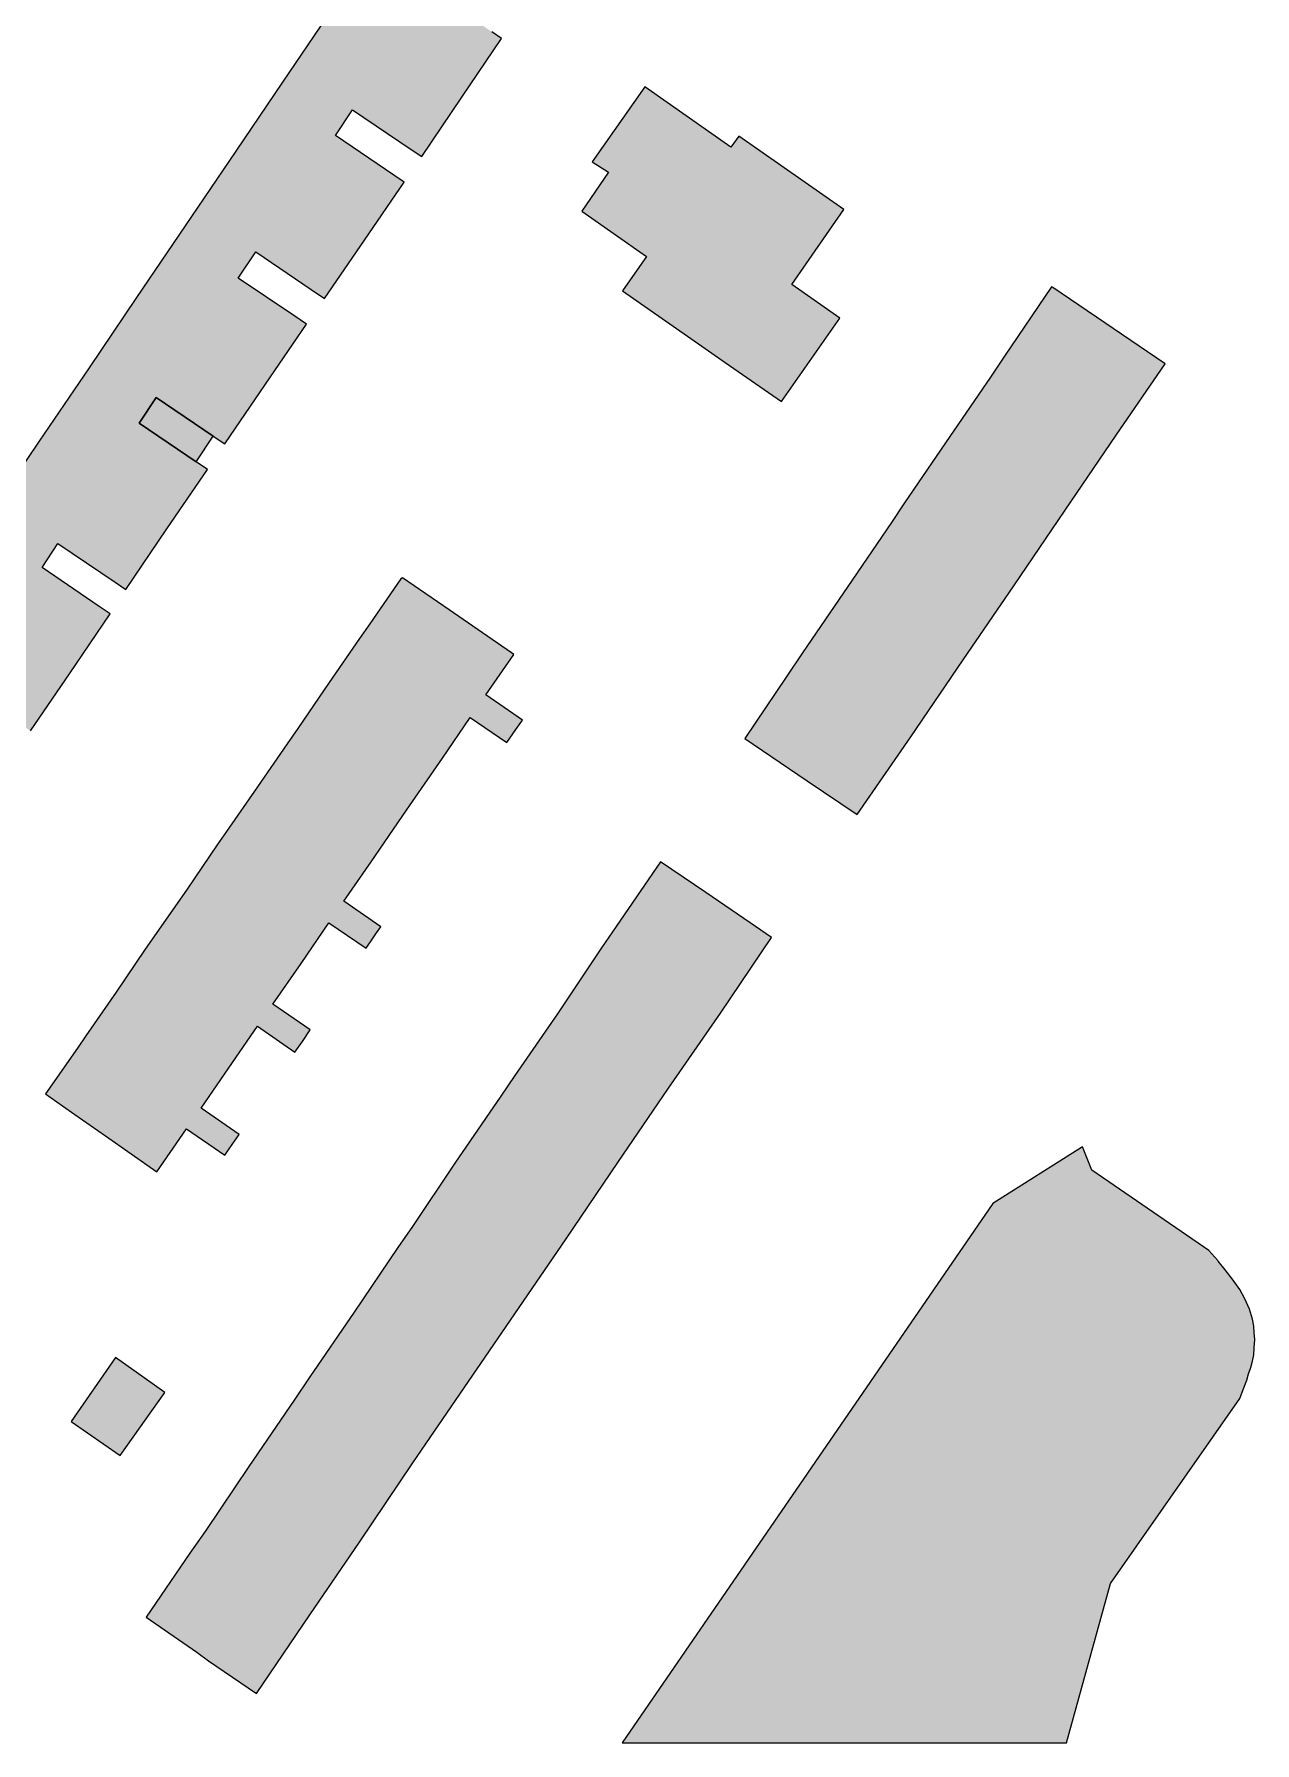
# Model space of a CAD drawing. Header units: millimetres. Extents: x -103 to 511, y -35 to 333.
# Drawn here: x 100.2 to 205.1, y -35.4 to 111.4 of the extents above; entities that cross this region are included whole.
import ezdxf

# ---------------------------------------------------------------- set-up
doc = ezdxf.new("R2010")
doc.units = ezdxf.units.MM
doc.header["$MEASUREMENT"] = 0
doc.layers.add('public services', color=7, linetype='Continuous', lineweight=0)
doc.layers.add('residential', color=7, linetype='Continuous', lineweight=0)

msp = doc.modelspace()

# ---------------------------------------------------------------- hatches: boundary and pattern name
at = {"layer": 'public services', "true_color": 0xef5797, "transparency": 33554687}
msp.add_hatch(color=233, dxfattribs=at).paths.add_polyline_path([(150.75, -35.4), (188.9, -35.4), (192.67, -21.7), (203.77, -5.8), (204.07, -5.05), (204.37, -4.25), (204.52, -3.7), (204.72, -3.15), (204.87, -2.6), (204.97, -2.05), (205.02, -1.45), (205.07, -0.75), (205.02, -0.15), (204.97, 0.4), (204.87, 1), (204.62, 1.85), (204.22, 2.75), (203.77, 3.55), (203.22, 4.35), (202.52, 5.25), (201.92, 6), (201.88, 6.05), (201.12, 6.9), (191.07, 13.8), (190.27, 15.8), (182.57, 10.95)])
at = {"layer": 'residential', "true_color": 0xfedcaf, "transparency": 33554687}
for points in [[(145.57, 118.6), (144.47, 119.35), (134.36, 126.19), (130.8, 128.6), (130.76, 128.62), (128.7, 125.55), (127.96, 124.45), (131.56, 122.02), (130.17, 119.95), (125.92, 113.7), (121.57, 107.3), (117.57, 101.35), (113.22, 94.95), (109.02, 88.8), (104.97, 82.75), (100.67, 76.45), (96.52, 70.3), (92.17, 63.9), (88.02, 57.8), (83.82, 51.6), (94.97, 44.1), (98.51, 49.41), (98.57, 49.5), (97.69, 50.09), (92.67, 53.45), (94.07, 55.55), (99.06, 52.14), (99.92, 51.55), (103.27, 56.45), (106.77, 61.6), (105.82, 62.25), (100.92, 65.6), (102.27, 67.65), (107.21, 64.32), (108.12, 63.7), (111.62, 68.9), (115.12, 74), (114.14, 74.67), (109.27, 78), (110.72, 80.2), (115.62, 76.88), (116.61, 76.2), (120.12, 81.35), (123.62, 86.5), (122.55, 87.23), (117.77, 90.45), (119.27, 92.7), (124.04, 89.46), (125.17, 88.7), (128.62, 93.7), (132.02, 98.7), (131.12, 99.31), (126.12, 102.7), (127.57, 104.9), (132.63, 101.51), (133.54, 100.9), (136.97, 106), (140.37, 111.05), (139.55, 111.61), (134.42, 115.1), (135.67, 117), (140.83, 113.46), (141.72, 112.85), (141.73, 112.88)], [(147.27, 96.2), (152.82, 92.3), (150.77, 89.35), (157.57, 84.6), (159.57, 83.2), (164.42, 79.85), (169.42, 87), (165.32, 89.9), (169.77, 96.35), (160.77, 102.65), (160.07, 101.7), (152.67, 106.9), (148.17, 100.45), (149.57, 99.55)], [(161.27, 50.9), (165.82, 47.8), (166.62, 47.25), (170.92, 44.35), (175.52, 51.05), (180.02, 57.65), (184.37, 64), (188.77, 70.5), (193.17, 76.95), (197.37, 83.1), (187.72, 89.65), (187.62, 89.7), (183.57, 83.75), (182.37, 81.95), (178.87, 76.85), (174.97, 71.15), (173.87, 69.45), (170.12, 63.95), (166.22, 58.25), (164.87, 56.25)], [(114.14, 74.67), (115.62, 76.88), (110.72, 80.2), (109.27, 78)], [(139.03, 54.64), (141.42, 58.1), (141.22, 58.25), (135.87, 61.95), (131.87, 64.7), (131.72, 64.6), (129.07, 60.75), (128.17, 59.5), (125.57, 55.7), (122.87, 51.75), (121.97, 50.45), (119.42, 46.75), (116.77, 42.9), (115.97, 41.75), (113.37, 37.95), (110.72, 34.15), (109.77, 32.8), (107.27, 29.1), (104.67, 25.35), (103.97, 24.3), (101.22, 20.35), (102.68, 19.33), (103.72, 18.6), (106.37, 16.75), (110.77, 13.65), (113.32, 17.35), (116.61, 15.08), (117.25, 16.01), (117.84, 16.87), (114.57, 19.14), (116.97, 22.6), (119.42, 26.17), (122.64, 23.95), (123.27, 24.87), (123.95, 25.85), (120.75, 28.08), (123.17, 31.55), (125.56, 35.06), (128.74, 32.89), (129.35, 33.77), (129.64, 34.19), (130.01, 34.72), (126.83, 36.91), (129.17, 40.3), (132.22, 44.75), (135.32, 49.2), (137.69, 52.69), (140.84, 50.54), (141.6, 51.66), (142.17, 52.48)], [(131.47, 7.15), (127.72, 1.6), (123.92, -3.95), (122.57, -5.95), (118.67, -11.65), (114.97, -17.15), (113.62, -19.1), (109.87, -24.6), (114.22, -27.6), (115.22, -28.35), (119.32, -31.15), (123.92, -24.4), (128.17, -18.15), (132.77, -11.35), (137.17, -4.9), (141.52, 1.45), (145.92, 7.9), (150.37, 14.45), (154.72, 20.85), (159.17, 27.3), (163.57, 33.8), (161.72, 35.05), (157.92, 37.65), (154.02, 40.3), (150.22, 34.75), (148.97, 32.9), (145.17, 27.25), (141.52, 21.95), (140.32, 20.15), (136.37, 14.4), (132.72, 8.95)], [(107.62, -10.7), (111.47, -5.3), (107.22, -2.3), (103.42, -7.8)]]:
    msp.add_hatch(color=41, dxfattribs=at).paths.add_polyline_path(points)

# ---------------------------------------------------------------- linework, layer by layer
at = {"layer": 'public services', "color": 18, "lineweight": 5, "true_color": 0x000000}
msp.add_lwpolyline([(150.75, -35.4), (188.9, -35.4), (192.67, -21.7), (203.77, -5.8), (204.07, -5.05), (204.37, -4.25), (204.52, -3.7), (204.72, -3.15), (204.87, -2.6), (204.97, -2.05), (205.02, -1.45), (205.07, -0.75), (205.02, -0.15), (204.97, 0.4), (204.87, 1), (204.62, 1.85), (204.22, 2.75), (203.77, 3.55), (203.22, 4.35), (202.52, 5.25), (201.92, 6), (201.88, 6.05), (201.12, 6.9), (191.07, 13.8), (190.27, 15.8), (182.57, 10.95)], close=True, dxfattribs=at)
at = {"layer": 'public services'}
msp.add_lwpolyline([(150.75, -35.4), (188.9, -35.4), (192.67, -21.7), (203.77, -5.8), (204.07, -5.05), (204.37, -4.25), (204.52, -3.7), (204.72, -3.15), (204.87, -2.6), (204.97, -2.05), (205.02, -1.45), (205.07, -0.75), (205.02, -0.15), (204.97, 0.4), (204.87, 1), (204.62, 1.85), (204.22, 2.75), (203.77, 3.55), (203.22, 4.35), (202.52, 5.25), (201.92, 6), (201.88, 6.05), (201.12, 6.9), (191.07, 13.8), (190.27, 15.8), (182.57, 10.95)], close=True, dxfattribs=at)
at = {"layer": 'residential', "color": 18, "lineweight": 5, "true_color": 0x000000}
for points in [[(125.92, 113.7), (121.57, 107.3), (117.57, 101.35), (113.22, 94.95), (109.02, 88.8), (104.97, 82.75), (100.67, 76.45), (96.52, 70.3)], [(99.92, 51.55), (103.27, 56.45), (106.77, 61.6), (105.82, 62.25), (100.92, 65.6), (102.27, 67.65), (107.21, 64.32), (108.12, 63.7), (111.62, 68.9), (115.12, 74), (114.14, 74.67), (109.27, 78), (110.72, 80.2), (115.62, 76.88), (116.61, 76.2), (120.12, 81.35), (123.62, 86.5), (122.55, 87.23), (117.77, 90.45), (119.27, 92.7), (124.04, 89.46), (125.17, 88.7), (128.62, 93.7), (132.02, 98.7), (131.12, 99.31), (126.12, 102.7), (127.57, 104.9), (132.63, 101.51), (133.54, 100.9), (136.97, 106), (140.37, 111.05), (139.55, 111.61)]]:
    msp.add_lwpolyline(points, dxfattribs=at)
at = {"layer": 'residential'}
for points in [[(125.92, 113.7), (121.57, 107.3), (117.57, 101.35), (113.22, 94.95), (109.02, 88.8), (104.97, 82.75), (100.67, 76.45), (96.52, 70.3)], [(99.92, 51.55), (103.27, 56.45), (106.77, 61.6), (105.82, 62.25), (100.92, 65.6), (102.27, 67.65), (107.21, 64.32), (108.12, 63.7), (111.62, 68.9), (115.12, 74), (114.14, 74.67), (109.27, 78), (110.72, 80.2), (115.62, 76.88), (116.61, 76.2), (120.12, 81.35), (123.62, 86.5), (122.55, 87.23), (117.77, 90.45), (119.27, 92.7), (124.04, 89.46), (125.17, 88.7), (128.62, 93.7), (132.02, 98.7), (131.12, 99.31), (126.12, 102.7), (127.57, 104.9), (132.63, 101.51), (133.54, 100.9), (136.97, 106), (140.37, 111.05), (139.55, 111.61)]]:
    msp.add_lwpolyline(points, dxfattribs=at)
at = {"layer": 'residential', "color": 18, "lineweight": 5, "true_color": 0x000000}
for points in [[(147.27, 96.2), (152.82, 92.3), (150.77, 89.35), (157.57, 84.6), (159.57, 83.2), (164.42, 79.85), (169.42, 87), (165.32, 89.9), (169.77, 96.35), (160.77, 102.65), (160.07, 101.7), (152.67, 106.9), (148.17, 100.45), (149.57, 99.55)], [(161.27, 50.9), (165.82, 47.8), (166.62, 47.25), (170.92, 44.35), (175.52, 51.05), (180.02, 57.65), (184.37, 64), (188.77, 70.5), (193.17, 76.95), (197.37, 83.1), (187.72, 89.65), (187.62, 89.7), (183.57, 83.75), (182.37, 81.95), (178.87, 76.85), (174.97, 71.15), (173.87, 69.45), (170.12, 63.95), (166.22, 58.25), (164.87, 56.25)], [(114.14, 74.67), (115.62, 76.88), (110.72, 80.2), (109.27, 78)], [(139.03, 54.64), (141.42, 58.1), (141.22, 58.25), (135.87, 61.95), (131.87, 64.7), (131.72, 64.6), (129.07, 60.75), (128.17, 59.5), (125.57, 55.7), (122.87, 51.75), (121.97, 50.45), (119.42, 46.75), (116.77, 42.9), (115.97, 41.75), (113.37, 37.95), (110.72, 34.15), (109.77, 32.8), (107.27, 29.1), (104.67, 25.35), (103.97, 24.3), (101.22, 20.35), (102.68, 19.33), (103.72, 18.6), (106.37, 16.75), (110.77, 13.65), (113.32, 17.35), (116.61, 15.08), (117.25, 16.01), (117.84, 16.87), (114.57, 19.14), (116.97, 22.6), (119.42, 26.17), (122.64, 23.95), (123.27, 24.87), (123.95, 25.85), (120.75, 28.08), (123.17, 31.55), (125.56, 35.06), (128.74, 32.89), (129.35, 33.77), (129.64, 34.19), (130.01, 34.72), (126.83, 36.91), (129.17, 40.3), (132.22, 44.75), (135.32, 49.2), (137.69, 52.69), (140.84, 50.54), (141.6, 51.66), (142.17, 52.48)], [(131.47, 7.15), (127.72, 1.6), (123.92, -3.95), (122.57, -5.95), (118.67, -11.65), (114.97, -17.15), (113.62, -19.1), (109.87, -24.6), (114.22, -27.6), (115.22, -28.35), (119.32, -31.15), (123.92, -24.4), (128.17, -18.15), (132.77, -11.35), (137.17, -4.9), (141.52, 1.45), (145.92, 7.9), (150.37, 14.45), (154.72, 20.85), (159.17, 27.3), (163.57, 33.8), (161.72, 35.05), (157.92, 37.65), (154.02, 40.3), (150.22, 34.75), (148.97, 32.9), (145.17, 27.25), (141.52, 21.95), (140.32, 20.15), (136.37, 14.4), (132.72, 8.95)], [(107.62, -10.7), (111.47, -5.3), (107.22, -2.3), (103.42, -7.8)]]:
    msp.add_lwpolyline(points, close=True, dxfattribs=at)
at = {"layer": 'residential'}
for points in [[(147.27, 96.2), (152.82, 92.3), (150.77, 89.35), (157.57, 84.6), (159.57, 83.2), (164.42, 79.85), (169.42, 87), (165.32, 89.9), (169.77, 96.35), (160.77, 102.65), (160.07, 101.7), (152.67, 106.9), (148.17, 100.45), (149.57, 99.55)], [(161.27, 50.9), (165.82, 47.8), (166.62, 47.25), (170.92, 44.35), (175.52, 51.05), (180.02, 57.65), (184.37, 64), (188.77, 70.5), (193.17, 76.95), (197.37, 83.1), (187.72, 89.65), (187.62, 89.7), (183.57, 83.75), (182.37, 81.95), (178.87, 76.85), (174.97, 71.15), (173.87, 69.45), (170.12, 63.95), (166.22, 58.25), (164.87, 56.25)], [(114.14, 74.67), (115.62, 76.88), (110.72, 80.2), (109.27, 78)], [(139.03, 54.64), (141.42, 58.1), (141.22, 58.25), (135.87, 61.95), (131.87, 64.7), (131.72, 64.6), (129.07, 60.75), (128.17, 59.5), (125.57, 55.7), (122.87, 51.75), (121.97, 50.45), (119.42, 46.75), (116.77, 42.9), (115.97, 41.75), (113.37, 37.95), (110.72, 34.15), (109.77, 32.8), (107.27, 29.1), (104.67, 25.35), (103.97, 24.3), (101.22, 20.35), (102.68, 19.33), (103.72, 18.6), (106.37, 16.75), (110.77, 13.65), (113.32, 17.35), (116.61, 15.08), (117.25, 16.01), (117.84, 16.87), (114.57, 19.14), (116.97, 22.6), (119.42, 26.17), (122.64, 23.95), (123.27, 24.87), (123.95, 25.85), (120.75, 28.08), (123.17, 31.55), (125.56, 35.06), (128.74, 32.89), (129.35, 33.77), (129.64, 34.19), (130.01, 34.72), (126.83, 36.91), (129.17, 40.3), (132.22, 44.75), (135.32, 49.2), (137.69, 52.69), (140.84, 50.54), (141.6, 51.66), (142.17, 52.48)], [(131.47, 7.15), (127.72, 1.6), (123.92, -3.95), (122.57, -5.95), (118.67, -11.65), (114.97, -17.15), (113.62, -19.1), (109.87, -24.6), (114.22, -27.6), (115.22, -28.35), (119.32, -31.15), (123.92, -24.4), (128.17, -18.15), (132.77, -11.35), (137.17, -4.9), (141.52, 1.45), (145.92, 7.9), (150.37, 14.45), (154.72, 20.85), (159.17, 27.3), (163.57, 33.8), (161.72, 35.05), (157.92, 37.65), (154.02, 40.3), (150.22, 34.75), (148.97, 32.9), (145.17, 27.25), (141.52, 21.95), (140.32, 20.15), (136.37, 14.4), (132.72, 8.95)], [(107.62, -10.7), (111.47, -5.3), (107.22, -2.3), (103.42, -7.8)]]:
    msp.add_lwpolyline(points, close=True, dxfattribs=at)

doc.saveas('drawing.dxf')
